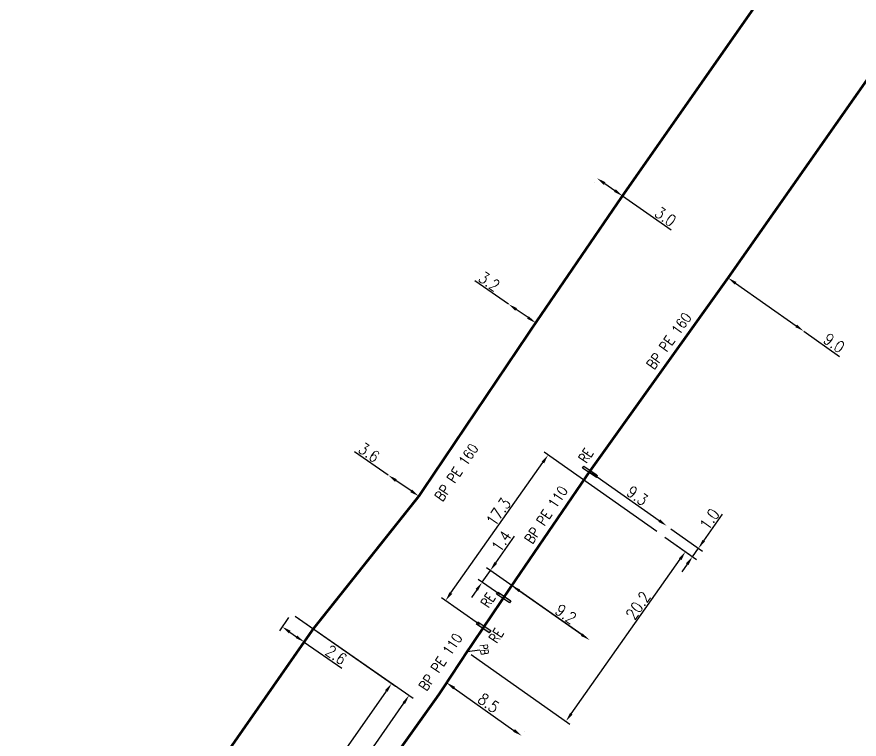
# Model space of a CAD drawing. Header units: millimetres. Extents: x 184998 to 186003, y 126995 to 128002.
# Drawn here: x 185766.7 to 185848.5, y 127498 to 127568.1 of the extents above; entities that cross this region are included whole.
import ezdxf
from ezdxf.enums import TextEntityAlignment as Align

# ---------------------------------------------------------------- set-up
doc = ezdxf.new("R2010")
doc.units = ezdxf.units.MM
doc.header["$PDMODE"] = 34
doc.linetypes.add('L_25_PE', pattern=[2000, 1000, 1000])
doc.layers.get('0').update_dxf_attribs({"linetype": 'CONTINUOUS'})
doc.layers.get('DEFPOINTS').update_dxf_attribs({"linetype": 'CONTINUOUS'})
doc.layers.add('L_150', color=1, linetype='CONTINUOUS')
doc.layers.add('L_340', color=7, linetype='CONTINUOUS')
doc.styles.add('G_ROMANS', font='ROMANS.SHX', dxfattribs={"width": 0.75})
doc.styles.get("Standard").update_dxf_attribs({"font": 'romans.shx', "width": 0.85})
doc.dimstyles.get("Standard").update_dxf_attribs({"dimtxt": 1.5, "dimasz": 1.2, "dimexe": 0.625, "dimexo": 0.625, "dimgap": 0.25, "dimtad": 1, "dimdec": 1, "dimzin": 0, "dimdsep": 46, "dimtxsty": 'Standard', "dimcen": -0.5, "dimadec": 0, "dimazin": 0, "dimtfac": 1, "dimtdec": 1, "dimtmove": 0, "dimatfit": 3, "dimfxl": 0, "dimtolj": 1, "dimtzin": 0, "dimarcsym": 0})

# ---------------------------------------------------------------- blocks, each defined once
blk = doc.blocks.new('*D116')
at = {"layer": 'DEFPOINTS', "color": 0, "linetype": 'Continuous', "transparency": 16777216}
for p in [(185793.386, 127510.163), (185792.492, 127508.879), (185795.52, 127508.677)]:
    blk.add_point(p, dxfattribs=at)
at = {"layer": 'L_150', "color": 0, "linetype": 'Continuous', "lineweight": -2, "transparency": 16777216}
for p, q in [((185793.118, 127509.779), (185792.224, 127508.495)), ((185793.23, 127508.365), (185793.887, 127507.907)), ((185795.252, 127508.292), (185794.357, 127507.008)), ((185794.625, 127507.393), (185798.282, 127504.845))]:
    blk.add_line(p, q, dxfattribs=at)
at = {"layer": 'L_150', "color": 0, "linetype": 'Continuous', "transparency": 16777216}
for points in [[(185793.316, 127508.488), (185793.145, 127508.242), (185792.492, 127508.879)], [(185793.972, 127508.031), (185793.801, 127507.784), (185794.625, 127507.393)]]:
    blk.add_solid(points, dxfattribs=at)
at = {"layer": 'L_150', "color": 0, "linetype": 'Continuous', "transparency": 16777216, "insert": (185797.735, 127506.14), "char_height": 1.125, "attachment_point": 5, "rotation": 325.13439}
blk.add_mtext('\\A1;2.6', dxfattribs=at)
blk = doc.blocks.new('*D117')
at = {"layer": 'DEFPOINTS', "color": 0, "linetype": 'Continuous', "transparency": 16777216}
for p in [(185802.799, 127523.59), (185802.799, 127523.59), (185805.766, 127521.55)]:
    blk.add_point(p, dxfattribs=at)
at = {"layer": 'L_150', "color": 0, "linetype": 'Continuous', "lineweight": -2, "transparency": 16777216}
for p, q in [((185802.799, 127523.59), (185799.524, 127525.842)), ((185805.024, 127522.06), (185803.541, 127523.08))]:
    blk.add_line(p, q, dxfattribs=at)
at = {"layer": 'L_150', "color": 0, "linetype": 'Continuous', "transparency": 16777216}
for points in [[(185803.626, 127523.204), (185803.456, 127522.956), (185802.799, 127523.59)], [(185805.109, 127522.184), (185804.939, 127521.936), (185805.766, 127521.55)]]:
    blk.add_solid(points, dxfattribs=at)
at = {"layer": 'L_150', "color": 0, "linetype": 'Continuous', "transparency": 16777216, "insert": (185800.929, 127525.786), "char_height": 1.125, "attachment_point": 5, "rotation": 325.48297}
blk.add_mtext('\\A1;3.6', dxfattribs=at)
blk = doc.blocks.new('*D118')
at = {"layer": 'DEFPOINTS', "color": 0, "linetype": 'Continuous', "transparency": 16777216}
for p in [(185814.475, 127540.194), (185814.475, 127540.194), (185817.111, 127538.381)]:
    blk.add_point(p, dxfattribs=at)
at = {"layer": 'L_150', "color": 0, "linetype": 'Continuous', "lineweight": -2, "transparency": 16777216}
for p, q in [((185814.475, 127540.194), (185811.199, 127542.446)), ((185816.37, 127538.891), (185815.216, 127539.684))]:
    blk.add_line(p, q, dxfattribs=at)
at = {"layer": 'L_150', "color": 0, "linetype": 'Continuous', "transparency": 16777216}
for points in [[(185815.301, 127539.808), (185815.131, 127539.56), (185814.475, 127540.194)], [(185816.455, 127539.014), (185816.285, 127538.767), (185817.111, 127538.381)]]:
    blk.add_solid(points, dxfattribs=at)
at = {"layer": 'L_150', "color": 0, "linetype": 'Continuous', "transparency": 16777216, "insert": (185812.604, 127542.39), "char_height": 1.125, "attachment_point": 5, "rotation": 325.48297}
blk.add_mtext('\\A1;3.2', dxfattribs=at)
blk = doc.blocks.new('*D119')
at = {"layer": 'DEFPOINTS', "color": 0, "linetype": 'Continuous', "transparency": 16777216}
for p in [(185823.078, 127552.419), (185823.078, 127552.419), (185825.536, 127550.699)]:
    blk.add_point(p, dxfattribs=at)
at = {"layer": 'L_150', "color": 0, "linetype": 'Continuous', "lineweight": -2, "transparency": 16777216}
for p, q in [((185822.809, 127552.035), (185822.809, 127552.035)), ((185823.815, 127551.903), (185824.798, 127551.215)), ((185825.536, 127550.699), (185830.26, 127547.393)), ((185825.267, 127550.315), (185825.267, 127550.315))]:
    blk.add_line(p, q, dxfattribs=at)
at = {"layer": 'L_150', "color": 0, "linetype": 'Continuous', "transparency": 16777216}
for points in [[(185823.901, 127552.026), (185823.729, 127551.78), (185823.078, 127552.419)], [(185824.884, 127551.338), (185824.712, 127551.092), (185825.536, 127550.699)]]:
    blk.add_solid(points, dxfattribs=at)
at = {"layer": 'L_150', "color": 0, "linetype": 'Continuous', "transparency": 16777216, "insert": (185829.716, 127548.69), "char_height": 1.125, "attachment_point": 5, "rotation": 325.01737}
blk.add_mtext('\\A1;3.0', dxfattribs=at)
blk = doc.blocks.new('*D135')
at = {"layer": 'DEFPOINTS', "color": 0, "linetype": 'Continuous', "transparency": 16777216}
for p in [(185835.795, 127542.739), (185843.16, 127537.566), (185843.16, 127537.566)]:
    blk.add_point(p, dxfattribs=at)
at = {"layer": 'L_150', "color": 0, "linetype": 'Continuous', "lineweight": -2, "transparency": 16777216}
for p, q in [((185836.532, 127542.222), (185842.424, 127538.083)), ((185843.16, 127537.566), (185846.635, 127535.125))]:
    blk.add_line(p, q, dxfattribs=at)
at = {"layer": 'L_150', "color": 0, "linetype": 'Continuous', "transparency": 16777216}
for points in [[(185836.618, 127542.344), (185836.445, 127542.099), (185835.795, 127542.739)], [(185842.51, 127538.206), (185842.337, 127537.96), (185843.16, 127537.566)]]:
    blk.add_solid(points, dxfattribs=at)
at = {"layer": 'L_150', "color": 0, "linetype": 'Continuous', "transparency": 16777216, "insert": (185846.093, 127536.423), "char_height": 1.125, "attachment_point": 5, "rotation": 324.91626}
blk.add_mtext('\\A1;9.0', dxfattribs=at)
blk = doc.blocks.new('*D142')
at = {"layer": 'DEFPOINTS', "color": 0, "linetype": 'Continuous', "transparency": 16777216}
for p in [(185814.794, 127512.878), (185822.325, 127507.594), (185822.325, 127507.594)]:
    blk.add_point(p, dxfattribs=at)
at = {"layer": 'L_150', "color": 0, "linetype": 'Continuous', "lineweight": -2, "transparency": 16777216}
blk.add_line((185815.531, 127512.361), (185821.589, 127508.111), dxfattribs=at)
at = {"layer": 'L_150', "color": 0, "linetype": 'Continuous', "transparency": 16777216}
for points in [[(185815.617, 127512.484), (185815.445, 127512.238), (185814.794, 127512.878)], [(185821.675, 127508.234), (185821.502, 127507.988), (185822.325, 127507.594)]]:
    blk.add_solid(points, dxfattribs=at)
at = {"layer": 'L_150', "color": 0, "linetype": 'Continuous', "transparency": 16777216, "insert": (185820.043, 127510.112), "char_height": 1.125, "attachment_point": 5, "rotation": 324.94757}
blk.add_mtext('\\A1;9.2', dxfattribs=at)
blk = doc.blocks.new('*D143')
at = {"layer": 'DEFPOINTS', "color": 0, "linetype": 'Continuous', "transparency": 16777216}
for p in [(185818.332, 127525.561), (185829.278, 127517.843), (185812.054, 127508.82)]:
    blk.add_point(p, dxfattribs=at)
at = {"layer": 'L_340', "color": 0, "linetype": 'Continuous', "lineweight": -2, "transparency": 16777216}
for p, q in [((185828.895, 127518.114), (185817.949, 127525.831)), ((185808.882, 127512.157), (185817.813, 127524.825)), ((185811.671, 127509.09), (185807.981, 127511.692))]:
    blk.add_line(p, q, dxfattribs=at)
at = {"layer": 'L_340', "color": 0, "linetype": 'Continuous', "transparency": 16777216}
for points in [[(185817.691, 127524.911), (185817.936, 127524.739), (185818.332, 127525.561)], [(185808.76, 127512.244), (185809.005, 127512.071), (185808.364, 127511.422)]]:
    blk.add_solid(points, dxfattribs=at)
at = {"layer": 'L_340', "color": 0, "linetype": 'Continuous', "transparency": 16777216, "insert": (185813.504, 127520.015), "char_height": 1.125, "attachment_point": 5, "rotation": 54.81523}
blk.add_mtext('\\A1;17.3', dxfattribs=at)
blk = doc.blocks.new('*D144')
at = {"layer": 'DEFPOINTS', "color": 0, "linetype": 'Continuous', "transparency": 16777216}
for p in [(185829.854, 127518.661), (185829.278, 127517.843), (185832.347, 127515.679)]:
    blk.add_point(p, dxfattribs=at)
at = {"layer": 'L_340', "color": 0, "linetype": 'Continuous', "lineweight": -2, "transparency": 16777216}
for p, q in [((185833.442, 127517.232), (185835.252, 127519.8)), ((185830.237, 127518.391), (185833.306, 127516.227)), ((185829.661, 127517.573), (185832.73, 127515.409)), ((185832.347, 127515.679), (185832.923, 127516.497)), ((185831.828, 127514.944), (185831.31, 127514.208))]:
    blk.add_line(p, q, dxfattribs=at)
at = {"layer": 'L_340', "color": 0, "linetype": 'Continuous', "transparency": 16777216}
for points in [[(185833.319, 127517.319), (185833.564, 127517.146), (185832.923, 127516.497)], [(185831.706, 127515.03), (185831.951, 127514.857), (185832.347, 127515.679)]]:
    blk.add_solid(points, dxfattribs=at)
at = {"layer": 'L_340', "color": 0, "linetype": 'Continuous', "transparency": 16777216, "insert": (185833.993, 127519.316), "char_height": 1.125, "attachment_point": 5, "rotation": 54.81523}
blk.add_mtext('\\A1;1.0', dxfattribs=at)
blk = doc.blocks.new('L_340_13')
at = {"color": 0, "linetype": 'Continuous', "flags": 128}
blk.add_lwpolyline([(0, 0), (0, 1.25)], dxfattribs=at)
at = {"color": 0, "linetype": 'Continuous', "style": 'G_ROMANS', "width": 0.75}
blk.add_text('PB', height=0.75, dxfattribs=at).set_placement((0, 1.663), align=Align.MIDDLE)
at = {"color": 0, "linetype": 'Continuous', "width": 0.75, "flags": 3}
for tag, p in [('DEF_LEG', (0, -10)), ('DEF_COUP', (0, -12.5)), ('DEF_TYPE', (0, -15))]:
    blk.add_attdef(tag, text='', height=1.2, dxfattribs=at).set_placement(p, align=Align.MIDDLE)
blk = doc.blocks.new('*D145')
at = {"layer": 'DEFPOINTS', "color": 0, "linetype": 'Continuous', "transparency": 16777216}
for p in [(185812.712, 127514.338), (185814.014, 127511.722), (185822.325, 127507.594)]:
    blk.add_point(p, dxfattribs=at)
at = {"layer": 'L_340', "color": 0, "linetype": 'Continuous', "lineweight": -2, "transparency": 16777216}
for p, q in [((185813.229, 127515.075), (185815.059, 127517.685)), ((185821.942, 127507.863), (185812.328, 127514.608)), ((185811.911, 127513.197), (185812.712, 127514.338)), ((185813.63, 127511.991), (185811.527, 127513.466)), ((185811.394, 127512.461), (185810.877, 127511.724))]:
    blk.add_line(p, q, dxfattribs=at)
at = {"layer": 'L_340', "color": 0, "linetype": 'Continuous', "transparency": 16777216}
for points in [[(185813.106, 127515.161), (185813.351, 127514.989), (185812.712, 127514.338)], [(185811.272, 127512.547), (185811.517, 127512.374), (185811.911, 127513.197)]]:
    blk.add_solid(points, dxfattribs=at)
at = {"layer": 'L_340', "color": 0, "linetype": 'Continuous', "transparency": 16777216, "insert": (185813.789, 127517.179), "char_height": 1.125, "attachment_point": 5, "rotation": 54.94757}
blk.add_mtext('\\A1;1.4', dxfattribs=at)
blk = doc.blocks.new('*D260')
at = {"layer": 'DEFPOINTS', "color": 0, "linetype": 'Continuous', "transparency": 16777216}
for p in [(185822.355, 127523.947), (185829.854, 127518.661), (185829.854, 127518.661)]:
    blk.add_point(p, dxfattribs=at)
at = {"layer": 'L_340', "color": 0, "linetype": 'Continuous', "lineweight": -2, "transparency": 16777216}
blk.add_line((185823.091, 127523.429), (185829.118, 127519.179), dxfattribs=at)
at = {"layer": 'L_340', "color": 0, "linetype": 'Continuous', "transparency": 16777216}
for points in [[(185823.177, 127523.551), (185823.004, 127523.306), (185822.355, 127523.947)], [(185829.205, 127519.302), (185829.032, 127519.057), (185829.854, 127518.661)]]:
    blk.add_solid(points, dxfattribs=at)
at = {"layer": 'L_340', "color": 0, "linetype": 'Continuous', "transparency": 16777216, "insert": (185826.992, 127521.596), "char_height": 1.125, "attachment_point": 5, "rotation": 324.81523}
blk.add_mtext('\\A1;9.3', dxfattribs=at)
blk = doc.blocks.new('*D261')
at = {"layer": 'DEFPOINTS', "color": 0, "linetype": 'Continuous', "transparency": 16777216}
for p in [(185808.47, 127503.438), (185815.741, 127498.291), (185815.741, 127498.291)]:
    blk.add_point(p, dxfattribs=at)
at = {"layer": 'L_150', "color": 0, "linetype": 'Continuous', "lineweight": -2, "transparency": 16777216}
for p, q in [((185808.74, 127503.82), (185808.74, 127503.82)), ((185809.204, 127502.918), (185815.007, 127498.811)), ((185816.012, 127498.674), (185816.012, 127498.674))]:
    blk.add_line(p, q, dxfattribs=at)
at = {"layer": 'L_150', "color": 0, "linetype": 'Continuous', "transparency": 16777216}
for points in [[(185809.291, 127503.04), (185809.118, 127502.795), (185808.47, 127503.438)], [(185815.093, 127498.933), (185814.92, 127498.689), (185815.741, 127498.291)]]:
    blk.add_solid(points, dxfattribs=at)
at = {"layer": 'L_150', "color": 0, "linetype": 'Continuous', "transparency": 16777216, "insert": (185812.539, 127501.477), "char_height": 1.125, "attachment_point": 5, "rotation": 324.71169}
blk.add_mtext('\\A1;8.5', dxfattribs=at)
blk = doc.blocks.new('*D796')
at = {"layer": 'DEFPOINTS', "color": 0, "linetype": 'Continuous', "ltscale": 0.5, "transparency": 16777216}
for p in [(185793.386, 127510.163), (185804.817, 127502.199), (185784.364, 127470.136)]:
    blk.add_point(p, dxfattribs=at)
at = {"layer": 'L_150', "color": 0, "linetype": 'Continuous', "lineweight": -2, "ltscale": 0.5, "transparency": 16777216}
for p, q in [((185793.771, 127509.895), (185805.202, 127501.931)), ((185783.609, 127471.759), (185804.303, 127501.461)), ((185783.979, 127470.404), (185782.709, 127471.288))]:
    blk.add_line(p, q, dxfattribs=at)
at = {"layer": 'L_150', "color": 0, "linetype": 'Continuous', "ltscale": 0.5, "transparency": 16777216}
for points in [[(185804.179, 127501.546), (185804.426, 127501.375), (185804.817, 127502.199)], [(185783.485, 127471.845), (185783.732, 127471.673), (185783.094, 127471.02)]]:
    blk.add_solid(points, dxfattribs=at)
at = {"layer": 'L_150', "color": 0, "linetype": 'Continuous', "ltscale": 0.5, "transparency": 16777216, "insert": (185791.335, 127484.161), "char_height": 1.125, "attachment_point": 5, "rotation": 55.13408}
blk.add_mtext('\\A1;38.0', dxfattribs=at)
blk = doc.blocks.new('*D798')
at = {"layer": 'DEFPOINTS', "color": 0, "linetype": 'Continuous', "ltscale": 0.5, "transparency": 16777216}
for p in [(185793.386, 127510.163), (185803.127, 127503.377), (185775.153, 127446.084)]:
    blk.add_point(p, dxfattribs=at)
at = {"layer": 'L_150', "color": 0, "linetype": 'Continuous', "lineweight": -2, "ltscale": 0.5, "transparency": 16777216}
for p, q in [((185793.771, 127509.895), (185803.512, 127503.109)), ((185767.627, 127452.424), (185802.613, 127502.638)), ((185774.768, 127446.352), (185766.728, 127451.954))]:
    blk.add_line(p, q, dxfattribs=at)
at = {"layer": 'L_150', "color": 0, "linetype": 'Continuous', "ltscale": 0.5, "transparency": 16777216}
for points in [[(185802.489, 127502.724), (185802.736, 127502.552), (185803.127, 127503.377)], [(185767.504, 127452.51), (185767.75, 127452.338), (185767.113, 127451.686)]]:
    blk.add_solid(points, dxfattribs=at)
at = {"layer": 'L_150', "color": 0, "linetype": 'Continuous', "ltscale": 0.5, "transparency": 16777216, "insert": (185783.812, 127476.965), "char_height": 1.125, "attachment_point": 5, "rotation": 55.13408}
blk.add_mtext('\\A1;63.0', dxfattribs=at)
blk = doc.blocks.new('L_340_21')
at = {"linetype": 'Continuous'}
blk.add_hatch(color=0, dxfattribs=at).paths.add_polyline_path([(0.125, 0.75), (-0.125, 0.75), (-0.125, -0.75), (0.125, -0.75)])
at = {"color": 0, "linetype": 'Continuous'}
blk.add_lwpolyline([(-0.125, 0.75), (0.125, 0.75), (0.125, -0.75), (-0.125, -0.75)], close=True, dxfattribs=at)
at = {"color": 0, "linetype": 'Continuous', "width": 0.75}
for tag, height, flags, p in [('RE', 1, 8, (0, 2)), ('DEF_LEG', 1.2, 3, (0, -5)), ('DEF_COUP', 1.2, 3, (0, -7.5)), ('DEF_TYPE', 1.2, 3, (0, -10))]:
    blk.add_attdef(tag, text='', height=height, dxfattribs=dict(at, flags=flags)).set_placement(p, align=Align.MIDDLE)
blk = doc.blocks.new('*D1284')
at = {"layer": 'DEFPOINTS', "color": 0, "linetype": 'Continuous', "transparency": 16777216}
for p in [(185829.278, 127517.843), (185831.663, 127516.162), (185810.458, 127506.457)]:
    blk.add_point(p, dxfattribs=at)
at = {"layer": 'L_340', "color": 0, "linetype": 'Continuous', "lineweight": -2, "transparency": 16777216}
for p, q in [((185829.661, 127517.573), (185832.046, 127515.891)), ((185820.571, 127500.429), (185831.145, 127515.426)), ((185810.842, 127506.187), (185820.436, 127499.423))]:
    blk.add_line(p, q, dxfattribs=at)
at = {"layer": 'L_340', "color": 0, "linetype": 'Continuous', "transparency": 16777216}
for points in [[(185831.022, 127515.512), (185831.267, 127515.34), (185831.663, 127516.162)], [(185820.449, 127500.515), (185820.694, 127500.342), (185820.053, 127499.693)]]:
    blk.add_solid(points, dxfattribs=at)
at = {"layer": 'L_340', "color": 0, "linetype": 'Continuous', "transparency": 16777216, "insert": (185827.061, 127510.936), "char_height": 1.125, "attachment_point": 5, "rotation": 54.81523}
blk.add_mtext('\\A1;20.2', dxfattribs=at)

msp = doc.modelspace()

# ---------------------------------------------------------------- linework, layer by layer
at = {"layer": 'L_150', "linetype": 'L_25_PE', "const_width": 0.25}
for points in [[(185955.565, 127810.171), (185956.358, 127809.408), (185956.982, 127810.057), (185957.46, 127809.597), (185970.124, 127798.089), (185980.128, 127789.864), (185983.125, 127787.369), (185989.268, 127782.406), (185949.818, 127728.06), (185933.446, 127704.344), (185928.743, 127698.215), (185901.211, 127659.467), (185893.411, 127648.085), (185875.923, 127622.481), (185863.396, 127604.519), (185858.2, 127597.61), (185842.946, 127575.757), (185839.044, 127569.996), (185825.536, 127550.699), (185817.111, 127538.381), (185805.766, 127521.55), (185795.491, 127508.637), (185784.262, 127492.529)], [(185784.643, 127469.941), (185807.783, 127502.395), (185810.409, 127506.385), (185814.794, 127512.878), (185822.355, 127523.947), (185835.795, 127542.739), (185849.668, 127562.509), (185862.878, 127581.718), (185880.486, 127607.755), (185897.235, 127630.994), (185934.48, 127682.645), (185955.937, 127713.631), (185992.063, 127764.331), (185993.352, 127764.765), (185995.866, 127768.433), (185998.753, 127772.648)]]:
    msp.add_lwpolyline(points, dxfattribs=at)

# ---------------------------------------------------------------- block references
at = {"layer": 'L_340'}
ref = msp.add_blockref('L_340_21', (185822.355, 127523.947), dxfattribs=dict(at, rotation=56.11474240518336))
ref.add_attrib('RE', 'RE', dxfattribs={"layer": '0', "color": 0, "linetype": 'Continuous', "height": 1, "rotation": 56.11474, "style": 'G_ROMANS', "width": 0.75, "flags": 8}).set_placement((185821.987, 127525.5), align=Align.MIDDLE)
ref = msp.add_blockref('L_340_21', (185814.014, 127511.722), dxfattribs=dict(at, rotation=56.11474240518336))
ref.add_attrib('RE', 'RE', dxfattribs={"layer": '0', "color": 0, "linetype": 'Continuous', "height": 1, "rotation": 56.11474, "style": 'G_ROMANS', "width": 0.75, "flags": 8}).set_placement((185812.482, 127511.456), align=Align.MIDDLE)
ref = msp.add_blockref('L_340_21', (185812.054, 127508.82), dxfattribs=dict(at, rotation=56.11474240518336))
ref.add_attrib('RE', 'RE', dxfattribs={"layer": '0', "color": 0, "linetype": 'Continuous', "height": 1, "rotation": 56.11474, "style": 'G_ROMANS', "width": 0.75, "flags": 8}).set_placement((185813.278, 127508.015), align=Align.MIDDLE)
at = {"layer": 'L_340', "rotation": 277.4766349917599}
msp.add_blockref('L_340_13', (185810.458, 127506.457), dxfattribs=at)

# ---------------------------------------------------------------- texts
at = {"layer": 'L_150', "linetype": 'Continuous', "char_height": 1, "attachment_point": 4}
for s, insert, rotation in [('\\A1;BP PE 160', (185828.193, 127534.052), 54.16598), ('\\A1;BP PE 160', (185807.645, 127521.243), 55.87591), ('BP PE 110', (185816.363, 127517.105), 56.32256), ('BP PE 110', (185806.095, 127502.831), 55.93447)]:
    msp.add_mtext(s, dxfattribs=dict(at, insert=insert, rotation=rotation))

# ---------------------------------------------------------------- dimensions: what is measured, and where the dimension line sits
at = {"layer": 'L_150', "linetype": 'Continuous'}
for base, p1, p2, angle, picture, middle, dimtype in [((185823.078, 127552.419), (185825.536, 127550.699), (185823.078, 127552.419), 145.01737, '*D119', (185829.286, 127548.075), 161), ((185814.475, 127540.194), (185817.111, 127538.381), (185814.475, 127540.194), 145.48297, '*D118', (185812.179, 127541.773), 161), ((185843.16, 127537.566), (185835.795, 127542.739), (185843.16, 127537.566), 324.91626, '*D135', (185845.662, 127535.809), 161), ((185802.799, 127523.59), (185805.766, 127521.55), (185802.799, 127523.59), 145.48297, '*D117', (185800.504, 127525.168), 161), ((185822.325, 127507.594), (185814.794, 127512.878), (185822.325, 127507.594), 144.94757, '*D142', (185819.612, 127509.498), 160), ((185792.492, 127508.879), (185795.52, 127508.677), (185793.386, 127510.163), 145.13439, '*D116', (185797.306, 127505.525), 161)]:
    dim = msp.add_linear_dim(base=base, p1=p1, p2=p2, angle=angle, dimstyle='Standard', override={"dimscale": 0.75}, dxfattribs=at)
    dim.commit()
    dim.dimension.update_dxf_attribs({"geometry": picture, "text_midpoint": middle, "dimtype": dimtype})
at = {"layer": 'L_150', "linetype": 'Continuous', "ltscale": 0.5}
for base, p1, picture, middle in [((185803.127, 127503.377), (185775.153, 127446.084), '*D798', (185784.427, 127476.537)), ((185804.817, 127502.199), (185784.364, 127470.136), '*D796', (185791.951, 127483.732))]:
    dim = msp.add_linear_dim(base=base, p1=p1, p2=(185793.386, 127510.163), angle=235.13408, dimstyle='Standard', override={"dimscale": 0.75}, dxfattribs=at)
    dim.commit()
    dim.dimension.update_dxf_attribs({"geometry": picture, "text_midpoint": middle, "dimtype": 160})
at = {"layer": 'L_150', "linetype": 'Continuous'}
dim = msp.add_linear_dim(base=(185815.741, 127498.291), p1=(185808.47, 127503.438), p2=(185815.741, 127498.291), angle=144.71169, text='8.5', dimstyle='Standard', override={"dimscale": 0.75}, dxfattribs=at)
dim.commit()
dim.dimension.update_dxf_attribs({"geometry": '*D261', "text_midpoint": (185812.105, 127500.864), "dimtype": 160})
at = {"layer": 'L_340', "linetype": 'Continuous'}
for base, p1, p2, angle, override, picture, middle in [((185818.332, 127525.561), (185812.054, 127508.82), (185829.278, 127517.843), 234.81523, {"dimscale": 0.75}, '*D143', (185814.117, 127519.582)), ((185832.347, 127515.679), (185829.854, 127518.661), (185829.278, 127517.843), 54.81523, {"dimscale": 0.75}, '*D144', (185834.606, 127518.884)), ((185831.6633, 127516.1615), (185810.4584, 127506.4571), (185829.2777, 127517.8434), 234.81523, {"dimscale": 0.75, "dimatfit": 0}, '*D1284', (185827.6741, 127510.5033)), ((185812.712, 127514.338), (185814.014, 127511.722), (185822.325, 127507.594), 234.94757, {"dimscale": 0.75}, '*D145', (185814.402, 127516.748))]:
    dim = msp.add_linear_dim(base=base, p1=p1, p2=p2, angle=angle, dimstyle='Standard', override=override, dxfattribs=at)
    dim.commit()
    dim.dimension.update_dxf_attribs({"geometry": picture, "text_midpoint": middle, "dimtype": 160})
dim = msp.add_linear_dim(base=(185829.854, 127518.661), p1=(185822.355, 127523.947), p2=(185829.854, 127518.661), angle=144.81523, text='9.3', dimstyle='Standard', override={"dimscale": 0.75}, dxfattribs=at)
dim.commit()
dim.dimension.update_dxf_attribs({"geometry": '*D260', "text_midpoint": (185826.56, 127520.983), "dimtype": 160})

doc.saveas('drawing.dxf')
